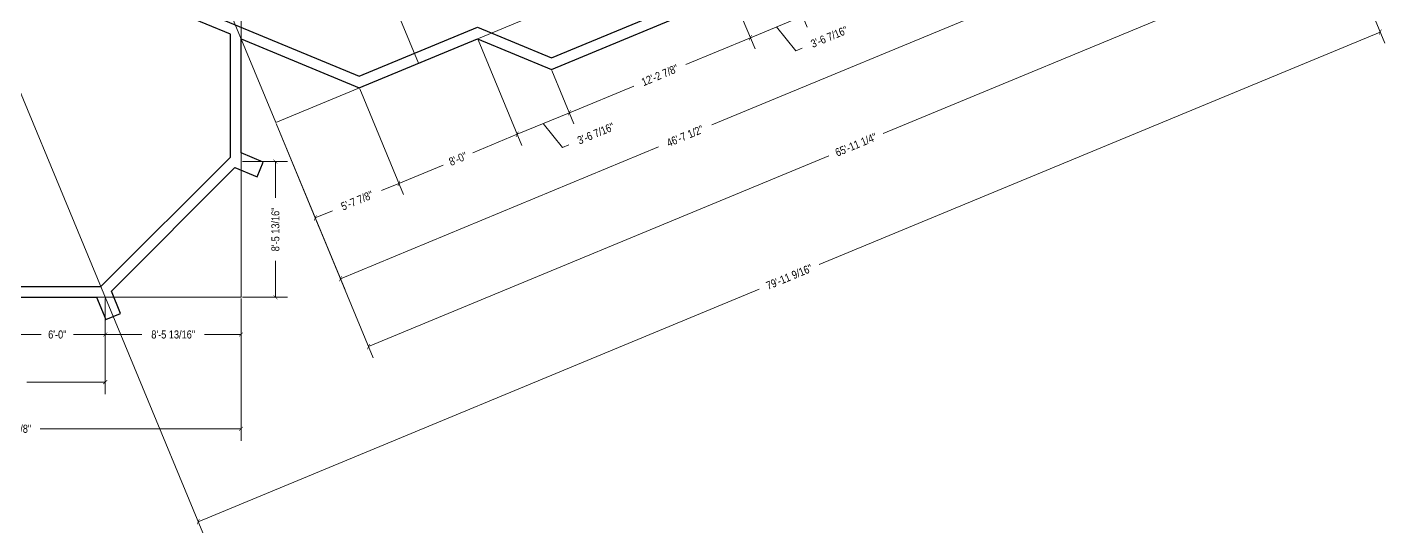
# Model space of a CAD drawing. Header units: inches. Extents: x 6006 to 8652, y 3716 to 4924.
# Drawn here: x 7628 to 8646, y 3747 to 4126 of the extents above; entities that cross this region are included whole.
import ezdxf

# ---------------------------------------------------------------- set-up
doc = ezdxf.new("R2010")
doc.units = ezdxf.units.IN
doc.header["$MEASUREMENT"] = 0
doc.layers.add('FOUNDATION', color=7, linetype='Continuous', lineweight=30)
doc.layers.add('GRID LAYOUT', color=1, linetype='Continuous', lineweight=9)
doc.styles.add('ARCHENTLTD', font='technical.ttf', dxfattribs={"height": 6})
doc.dimstyles.new('ARCHENTLTD', dxfattribs={"dimscale": 0.05, "dimtxt": 0.1875, "dimasz": 3, "dimexe": 9, "dimexo": 1, "dimgap": 2.5, "dimtad": 0, "dimdec": 1, "dimzin": 1, "dimdsep": 46, "dimlunit": 4, "dimtxsty": 'ARCHENTLTD', "dimblk": 'ARCHTICK', "dimcen": 6, "dimclrd": 256, "dimclre": 256, "dimclrt": 256, "dimazin": 0, "dimtol": 1, "dimtfac": 1, "dimtdec": 1, "dimtofl": 0, "dimtmove": 1, "dimatfit": 3, "dimldrblk": 'ARCHTICK', "dimfxl": 1, "dimfrac": 2, "dimtolj": 1, "dimtzin": 0, "dimlwd": 9, "dimlwe": 9, "dimarcsym": 0})

# ---------------------------------------------------------------- blocks, each defined once
blk = doc.blocks.new('_ArchTick')
at = {"color": 0, "linetype": 'ByBlock', "const_width": 0.15}
blk.add_lwpolyline([(-0.5, -0.5), (0.5, 0.5)], dxfattribs=at)
blk = doc.blocks.new('*D63')
at = {"layer": 'GRID LAYOUT', "color": 3, "lineweight": 9}
for p, q in [((7877.2, 4080), (7909.9, 4000.9)), ((7814.5, 4054), (7847.2, 3974.9)), ((7906.5, 4009.2), (7893.5, 4003.9)), ((7843.8, 3983.3), (7856.8, 3988.6))]:
    blk.add_line(p, q, dxfattribs=at)
at = {"layer": 'GRID LAYOUT', "color": 3, "lineweight": 9, "xscale": 3, "yscale": 3, "zscale": 3}
for p, rotation in [((7906.5, 4009.2), 22.49999999999995), ((7843.8, 3983.3), 202.4999999999999)]:
    blk.add_blockref('_ArchTick', p, dxfattribs=dict(at, rotation=rotation))
at = {"layer": 'GRID LAYOUT', "color": 3, "insert": (7875.1, 3996.3), "char_height": 6, "attachment_point": 5, "rotation": 22.5, "style": 'ARCHENTLTD'}
blk.add_mtext('\\A1;5\'-7 7/8"', dxfattribs=at)
blk = doc.blocks.new('*D64')
at = {"layer": 'GRID LAYOUT', "color": 3, "lineweight": 9}
for p, q in [((7965.9, 4116.8), (7998.6, 4037.7)), ((7877.2, 4080), (7909.9, 4000.9)), ((7995.2, 4046), (7961.9, 4032.2)), ((7906.5, 4009.2), (7939.7, 4023))]:
    blk.add_line(p, q, dxfattribs=at)
at = {"layer": 'GRID LAYOUT', "color": 3, "lineweight": 9, "xscale": 3, "yscale": 3, "zscale": 3}
for p, rotation in [((7995.2, 4046), 22.49999999999993), ((7906.5, 4009.2), 202.4999999999999)]:
    blk.add_blockref('_ArchTick', p, dxfattribs=dict(at, rotation=rotation))
at = {"layer": 'GRID LAYOUT', "color": 3, "insert": (7950.8, 4027.6), "char_height": 6, "attachment_point": 5, "rotation": 22.5, "style": 'ARCHENTLTD'}
blk.add_mtext('\\A1;8\'-0"', dxfattribs=at)
blk = doc.blocks.new('*D65')
at = {"layer": 'GRID LAYOUT', "color": 3, "lineweight": 9}
for p, q in [((7965.9, 4116.8), (7998.6, 4037.7)), ((8021.3, 4093.8), (8037.8, 4053.9)), ((7995.2, 4046), (8034.4, 4062.2)), ((8014.8, 4054.1), (8029.3, 4036.2)), ((8029.3, 4036.2), (8034, 4038.2))]:
    blk.add_line(p, q, dxfattribs=at)
at = {"layer": 'GRID LAYOUT', "color": 3, "lineweight": 9, "xscale": 3, "yscale": 3, "zscale": 3}
for p, rotation in [((8034.4, 4062.2), 22.49999999999993), ((7995.2, 4046), 202.4999999999999)]:
    blk.add_blockref('_ArchTick', p, dxfattribs=dict(at, rotation=rotation))
at = {"layer": 'GRID LAYOUT', "color": 3, "insert": (8054.2, 4046.6), "char_height": 6, "attachment_point": 5, "rotation": 22.5, "style": 'ARCHENTLTD'}
blk.add_mtext('\\A1;3\'-6 7/16"', dxfattribs=at)
blk = doc.blocks.new('*D66')
at = {"layer": 'GRID LAYOUT', "color": 3, "lineweight": 9}
for p, q in [((8157, 4150), (8173.6, 4110.1)), ((8170.1, 4118.4), (8121.8, 4098.4)), ((8021.3, 4093.8), (8037.8, 4053.9)), ((8034.4, 4062.2), (8082.7, 4082.2))]:
    blk.add_line(p, q, dxfattribs=at)
at = {"layer": 'GRID LAYOUT', "color": 3, "lineweight": 9, "xscale": 3, "yscale": 3, "zscale": 3}
for p, rotation in [((8170.1, 4118.4), 22.49999999999993), ((8034.4, 4062.2), 202.4999999999999)]:
    blk.add_blockref('_ArchTick', p, dxfattribs=dict(at, rotation=rotation))
at = {"layer": 'GRID LAYOUT', "color": 3, "insert": (8102.2, 4090.3), "char_height": 6, "attachment_point": 5, "rotation": 22.5, "style": 'ARCHENTLTD'}
blk.add_mtext('\\A1;12\'-2 7/8"', dxfattribs=at)
blk = doc.blocks.new('*D67')
at = {"layer": 'GRID LAYOUT', "color": 3, "lineweight": 9}
for p, q in [((8180, 4205.4), (8212.8, 4126.4)), ((8157, 4150), (8173.6, 4110.1)), ((8170.1, 4118.4), (8209.3, 4134.7)), ((8189.7, 4126.6), (8204.3, 4108.7)), ((8204.3, 4108.7), (8208.9, 4110.6))]:
    blk.add_line(p, q, dxfattribs=at)
at = {"layer": 'GRID LAYOUT', "color": 3, "lineweight": 9, "xscale": 3, "yscale": 3, "zscale": 3}
for p, rotation in [((8209.3, 4134.7), 22.49999999999993), ((8170.1, 4118.4), 202.4999999999999)]:
    blk.add_blockref('_ArchTick', p, dxfattribs=dict(at, rotation=rotation))
at = {"layer": 'GRID LAYOUT', "color": 3, "insert": (8229.2, 4119), "char_height": 6, "attachment_point": 5, "rotation": 22.5, "style": 'ARCHENTLTD'}
blk.add_mtext('\\A1;3\'-6 7/16"', dxfattribs=at)
blk = doc.blocks.new('*D73')
at = {"layer": 'GRID LAYOUT', "color": 3, "lineweight": 9}
for p, q in [((8331.4, 4268.2), (8383, 4143.5)), ((8379.6, 4151.8), (8141.1, 4053)), ((7814.5, 4054), (7866.1, 3929.4)), ((7862.7, 3937.7), (8101.2, 4036.5))]:
    blk.add_line(p, q, dxfattribs=at)
at = {"layer": 'GRID LAYOUT', "color": 3, "lineweight": 9, "xscale": 3, "yscale": 3, "zscale": 3}
for p, rotation in [((8379.6, 4151.8), 22.50000000000016), ((7862.7, 3937.7), 202.5000000000002)]:
    blk.add_blockref('_ArchTick', p, dxfattribs=dict(at, rotation=rotation))
at = {"layer": 'GRID LAYOUT', "color": 3, "insert": (8121.1, 4044.7), "char_height": 6, "attachment_point": 5, "rotation": 22.5, "style": 'ARCHENTLTD'}
blk.add_mtext('\\A1;46\'-7 1/2"', dxfattribs=at)
blk = doc.blocks.new('*D75')
at = {"layer": 'GRID LAYOUT', "color": 3, "lineweight": 9}
for p, q in [((8545.5, 4356.9), (8618.2, 4181.3)), ((8614.8, 4189.6), (8269.6, 4046.6)), ((7814.5, 4054), (7887.2, 3878.5)), ((7883.7, 3886.8), (8228.9, 4029.8))]:
    blk.add_line(p, q, dxfattribs=at)
at = {"layer": 'GRID LAYOUT', "color": 3, "lineweight": 9, "xscale": 3, "yscale": 3, "zscale": 3}
for p, rotation in [((8614.8, 4189.6), 22.50000000000018), ((7883.7, 3886.8), 202.5000000000002)]:
    blk.add_blockref('_ArchTick', p, dxfattribs=dict(at, rotation=rotation))
at = {"layer": 'GRID LAYOUT', "color": 3, "insert": (8249.3, 4038.2), "char_height": 6, "attachment_point": 5, "rotation": 22.5, "style": 'ARCHENTLTD'}
blk.add_mtext('\\A1;65\'-11 1/4"', dxfattribs=at)
blk = doc.blocks.new('*D119')
at = {"layer": 'GRID LAYOUT', "color": 4, "lineweight": 9}
for p, q in [((7440.5, 3922.8), (7440.5, 3816.2)), ((7788.1, 3922.8), (7788.1, 3816.2)), ((7440.5, 3825.2), (7591.1, 3825.2)), ((7788.1, 3825.2), (7637.4, 3825.2))]:
    blk.add_line(p, q, dxfattribs=at)
at = {"layer": 'GRID LAYOUT', "color": 4, "lineweight": 9, "xscale": 3, "yscale": 3, "zscale": 3, "rotation": 180}
blk.add_blockref('_ArchTick', (7440.5, 3825.2), dxfattribs=at)
at = {"layer": 'GRID LAYOUT', "color": 4, "lineweight": 9, "xscale": 3, "yscale": 3, "zscale": 3}
blk.add_blockref('_ArchTick', (7788.1, 3825.2), dxfattribs=at)
at = {"layer": 'GRID LAYOUT', "color": 4, "insert": (7614.3, 3825.2), "char_height": 6, "attachment_point": 5, "style": 'ARCHENTLTD'}
blk.add_mtext('\\A1;28\'-11 5/8"', dxfattribs=at)
blk = doc.blocks.new('*D124')
at = {"layer": 'GRID LAYOUT', "color": 4, "lineweight": 9}
for p, q in [((7614.3, 3922.8), (7614.3, 3886.9)), ((7686.3, 3922.8), (7686.3, 3886.9)), ((7614.3, 3895.9), (7638.2, 3895.9)), ((7686.3, 3895.9), (7662.4, 3895.9))]:
    blk.add_line(p, q, dxfattribs=at)
at = {"layer": 'GRID LAYOUT', "color": 4, "lineweight": 9, "xscale": 3, "yscale": 3, "zscale": 3, "rotation": 180}
blk.add_blockref('_ArchTick', (7614.3, 3895.9), dxfattribs=at)
at = {"layer": 'GRID LAYOUT', "color": 4, "lineweight": 9, "xscale": 3, "yscale": 3, "zscale": 3}
blk.add_blockref('_ArchTick', (7686.3, 3895.9), dxfattribs=at)
at = {"layer": 'GRID LAYOUT', "color": 4, "insert": (7650.3, 3895.9), "char_height": 6, "attachment_point": 5, "style": 'ARCHENTLTD'}
blk.add_mtext('\\A1;6\'-0"', dxfattribs=at)
blk = doc.blocks.new('*D125')
at = {"layer": 'GRID LAYOUT', "color": 4, "lineweight": 9}
for p, q in [((7686.3, 3922.8), (7686.3, 3886.9)), ((7788.1, 3921.8), (7788.1, 3886.9)), ((7686.3, 3895.9), (7713.6, 3895.9)), ((7788.1, 3895.9), (7760.7, 3895.9))]:
    blk.add_line(p, q, dxfattribs=at)
at = {"layer": 'GRID LAYOUT', "color": 4, "lineweight": 9, "xscale": 3, "yscale": 3, "zscale": 3, "rotation": 180}
blk.add_blockref('_ArchTick', (7686.3, 3895.9), dxfattribs=at)
at = {"layer": 'GRID LAYOUT', "color": 4, "lineweight": 9, "xscale": 3, "yscale": 3, "zscale": 3}
blk.add_blockref('_ArchTick', (7788.1, 3895.9), dxfattribs=at)
at = {"layer": 'GRID LAYOUT', "color": 4, "insert": (7737.2, 3895.9), "char_height": 6, "attachment_point": 5, "style": 'ARCHENTLTD'}
blk.add_mtext('\\A1;8\'-5 13/16"', dxfattribs=at)
blk = doc.blocks.new('*D126')
at = {"layer": 'GRID LAYOUT', "color": 4, "lineweight": 9}
for p, q in [((7542.3, 3922.8), (7542.3, 3851.3)), ((7686.3, 3922.8), (7686.3, 3851.3)), ((7542.3, 3860.3), (7601.2, 3860.3)), ((7686.3, 3860.3), (7627.4, 3860.3))]:
    blk.add_line(p, q, dxfattribs=at)
at = {"layer": 'GRID LAYOUT', "color": 4, "lineweight": 9, "xscale": 3, "yscale": 3, "zscale": 3, "rotation": 180}
blk.add_blockref('_ArchTick', (7542.3, 3860.3), dxfattribs=at)
at = {"layer": 'GRID LAYOUT', "color": 4, "lineweight": 9, "xscale": 3, "yscale": 3, "zscale": 3}
blk.add_blockref('_ArchTick', (7686.3, 3860.3), dxfattribs=at)
at = {"layer": 'GRID LAYOUT', "color": 4, "insert": (7614.3, 3860.3), "char_height": 6, "attachment_point": 5, "style": 'ARCHENTLTD'}
blk.add_mtext('\\A1;12\'-0"', dxfattribs=at)
blk = doc.blocks.new('*D130')
at = {"layer": 'GRID LAYOUT', "color": 3, "lineweight": 9}
for p, q in [((8501.2, 4463.9), (8645.9, 4114.4)), ((8642.5, 4122.7), (8221.8, 3948.5)), ((7614.7, 4096.7), (7759.4, 3747.2)), ((7756, 3755.5), (8176.7, 3929.8))]:
    blk.add_line(p, q, dxfattribs=at)
at = {"layer": 'GRID LAYOUT', "color": 3, "lineweight": 9, "xscale": 3, "yscale": 3, "zscale": 3}
for p, rotation in [((8642.5, 4122.7), 22.5), ((7756, 3755.5), 202.5000000000001)]:
    blk.add_blockref('_ArchTick', p, dxfattribs=dict(at, rotation=rotation))
at = {"layer": 'GRID LAYOUT', "color": 3, "insert": (8199.2, 3939.1), "char_height": 6, "attachment_point": 5, "rotation": 22.5, "style": 'ARCHENTLTD'}
blk.add_mtext('\\A1;79\'-11 9/16"', dxfattribs=at)
blk = doc.blocks.new('*D132')
at = {"layer": 'GRID LAYOUT', "color": 3, "lineweight": 9}
for p, q in [((7789.1, 4025.6), (7822.9, 4025.6)), ((7813.9, 4025.6), (7813.9, 3998.3)), ((7813.9, 3923.8), (7813.9, 3951.2)), ((7789.1, 3923.8), (7822.9, 3923.8))]:
    blk.add_line(p, q, dxfattribs=at)
at = {"layer": 'GRID LAYOUT', "color": 3, "lineweight": 9, "xscale": 3, "yscale": 3, "zscale": 3}
for p, rotation in [((7813.9, 4025.6), 90), ((7813.9, 3923.8), 270)]:
    blk.add_blockref('_ArchTick', p, dxfattribs=dict(at, rotation=rotation))
at = {"layer": 'GRID LAYOUT', "color": 3, "insert": (7813.9, 3974.7), "char_height": 6, "attachment_point": 5, "rotation": 90, "style": 'ARCHENTLTD'}
blk.add_mtext('\\A1;8\'-5 13/16"', dxfattribs=at)

msp = doc.modelspace()

# ---------------------------------------------------------------- linework, layer by layer
at = {"layer": 'FOUNDATION'}
for p, q in [((8020.92133, 4103.37928), (8150.5271, 4157.06374)), ((7735.84117, 4147.98813), (7876.79612, 4089.60267)), ((8020.92133, 4094.72014), (8156.65003, 4150.94081)), ((7780.10369, 4120.99486), (7725.38867, 4143.65856)), ((7876.79612, 4089.60267), (7965.48856, 4126.34028)), ((7965.48856, 4126.34028), (8020.92133, 4103.37928)), ((7780.10369, 4028.94968), (7780.10369, 4120.99486)), ((7788.10369, 4032.13033), (7788.10369, 4117.68115)), ((7788.10369, 4117.68115), (7876.79612, 4080.94354)), ((7876.79612, 4080.94354), (7965.48856, 4117.68115)), ((7965.48856, 4117.68115), (8020.92133, 4094.72014)), ((7682.9666, 3931.8126), (7780.10369, 4028.94968)), ((7804.73352, 4025.24202), (7788.10369, 4032.13033)), ((7800.14132, 4014.15547), (7804.73352, 4025.24202)), ((7690.87251, 3928.4048), (7783.51149, 4021.04377)), ((7783.51149, 4021.04377), (7800.14132, 4014.15547)), ((7545.59402, 3931.8126), (7682.9666, 3931.8126)), ((7548.77466, 3923.8126), (7679.78596, 3923.8126)), ((7679.78596, 3923.8126), (7686.67426, 3907.18276)), ((7697.76081, 3911.77497), (7690.87251, 3928.4048)), ((7686.67426, 3907.18276), (7697.76081, 3911.77497))]:
    msp.add_line(p, q, dxfattribs=at)
at = {"layer": 'GRID LAYOUT', "color": 6}
for p, q in [((7814.0811, 4054.96612), (8545.14098, 4357.78104)), ((7814.0811, 4054.96612), (7699.41125, 4331.80363)), ((7832.44991, 4313.43482), (7921.14234, 4099.31234)), ((7788.10369, 4169.63597), (7788.10369, 3923.8126)), ((7440.45693, 3923.8126), (7788.10369, 3923.8126))]:
    msp.add_line(p, q, dxfattribs=at)

# ---------------------------------------------------------------- dimensions: what is measured, and where the dimension line sits
for p1, p2, distance, override, picture, middle in [((8500.79476, 4464.84228), (7614.28031, 4097.63597), 370.29337, {"dimscale": 1, "dimtxt": 6, "dimdec": 4, "dimrnd": 0.0625, "dimclrd": 3, "dimclre": 3, "dimclrt": 3, "dimtol": 0, "dimtdec": 4}, '*D130', (8199.24267, 3939.13266)), ((7814.0811, 4054.96612), (8331.0185, 4269.0886), -126.95536, {"dimscale": 1, "dimtxt": 6, "dimdec": 4, "dimrnd": 0.0625, "dimclrd": 3, "dimclre": 3, "dimclrt": 3, "dimtol": 0, "dimtdec": 4}, '*D73', (8121.13351, 4044.73591)), ((7814.0811, 4054.96612), (7876.79612, 4080.94354), -77.61, {"dimscale": 1, "dimtxt": 6, "dimdec": 4, "dimrnd": 0.0625, "dimclrd": 3, "dimclre": 3, "dimclrt": 3, "dimtol": 0, "dimtdec": 4}, '*D63', (7875.13867, 3996.25254)), ((7788.10369, 4025.63597), (7788.10369, 3923.8126), 25.75301, {"dimscale": 1, "dimtxt": 6, "dimdec": 4, "dimrnd": 0.0625, "dimclrd": 3, "dimclre": 3, "dimclrt": 3, "dimtol": 0, "dimtdec": 4}, '*D132', (7813.8567, 3974.72428)), ((7440.45693, 3923.8126), (7788.10369, 3923.8126), -98.65254, {"dimscale": 1, "dimtxt": 6, "dimdec": 4, "dimrnd": 0.0625, "dimclrd": 4, "dimclre": 4, "dimclrt": 4, "dimtol": 0, "dimtdec": 4}, '*D119', (7614.28031, 3825.16006)), ((7542.28031, 3923.8126), (7686.28031, 3923.8126), -63.48429, {"dimscale": 1, "dimtxt": 6, "dimdec": 4, "dimrnd": 0.0625, "dimclrd": 4, "dimclre": 4, "dimclrt": 4, "dimtol": 0, "dimtdec": 4}, '*D126', (7614.28031, 3860.32831))]:
    dim = msp.add_aligned_dim(p1=p1, p2=p2, distance=distance, dimstyle='ARCHENTLTD', override=override, dxfattribs=at)
    dim.commit()
    dim.dimension.update_dxf_attribs({"geometry": picture, "text_midpoint": middle})
dim = msp.add_aligned_dim(p1=(7814.0811, 4054.96612), p2=(8545.14098, 4357.78104), distance=-182.02743, text='65\'-11 1/4"', dimstyle='ARCHENTLTD', override={"dimscale": 1, "dimtxt": 6, "dimdec": 4, "dimrnd": 0.0625, "dimclrd": 3, "dimclre": 3, "dimclrt": 3, "dimtol": 0, "dimtdec": 4}, dxfattribs=at)
dim.commit()
dim.dimension.update_dxf_attribs({"geometry": '*D75', "text_midpoint": (8249.26992, 4038.20216)})
for base, p1, p2, picture, middle in [((8209.3111, 4134.67129), (8156.65003, 4150.94081), (8179.61104, 4206.37358), '*D67', (8211.19792, 4111.57537)), ((7995.18862, 4045.97886), (7876.79612, 4080.94354), (7965.48856, 4117.68115), '*D64', (7950.8424, 4027.61005)), ((8034.38551, 4062.21474), (7965.48856, 4117.68115), (8020.92133, 4094.72014), '*D65', (8036.27233, 4039.11882))]:
    dim = msp.add_linear_dim(base=base, p1=p1, p2=p2, angle=202.5, dimstyle='ARCHENTLTD', override={"dimscale": 1, "dimtxt": 6, "dimdec": 4, "dimrnd": 0.0625, "dimclrd": 3, "dimclre": 3, "dimclrt": 3, "dimtol": 0, "dimtdec": 4}, dxfattribs=at)
    dim.commit()
    dim.dimension.update_dxf_attribs({"geometry": picture, "text_midpoint": middle})
dim = msp.add_linear_dim(base=(8170.11421, 4118.43541), p1=(8020.92133, 4094.72014), p2=(8156.65003, 4150.94081), angle=202.5, text='12\'-2 7/8"', dimstyle='ARCHENTLTD', override={"dimscale": 1, "dimtxt": 6, "dimdec": 4, "dimrnd": 0.0625, "dimclrd": 3, "dimclre": 3, "dimclrt": 3, "dimtol": 0, "dimtdec": 4}, dxfattribs=at)
dim.commit()
dim.dimension.update_dxf_attribs({"geometry": '*D66', "text_midpoint": (8102.24986, 4090.32507)})
for base, p1, p2, picture, middle in [((7686.28031, 3895.90393), (7614.28031, 3923.8126), (7686.28031, 3923.8126), '*D124', (7650.28031, 3895.90393)), ((7788.10369, 3895.90393), (7686.28031, 3923.8126), (7788.10369, 3922.8126), '*D125', (7737.192, 3895.90393))]:
    dim = msp.add_linear_dim(base=base, p1=p1, p2=p2, dimstyle='ARCHENTLTD', override={"dimscale": 1, "dimtxt": 6, "dimdec": 4, "dimrnd": 0.0625, "dimclrd": 4, "dimclre": 4, "dimclrt": 4, "dimtol": 0, "dimtdec": 4}, dxfattribs=at)
    dim.commit()
    dim.dimension.update_dxf_attribs({"geometry": picture, "text_midpoint": middle})

doc.saveas('drawing.dxf')
